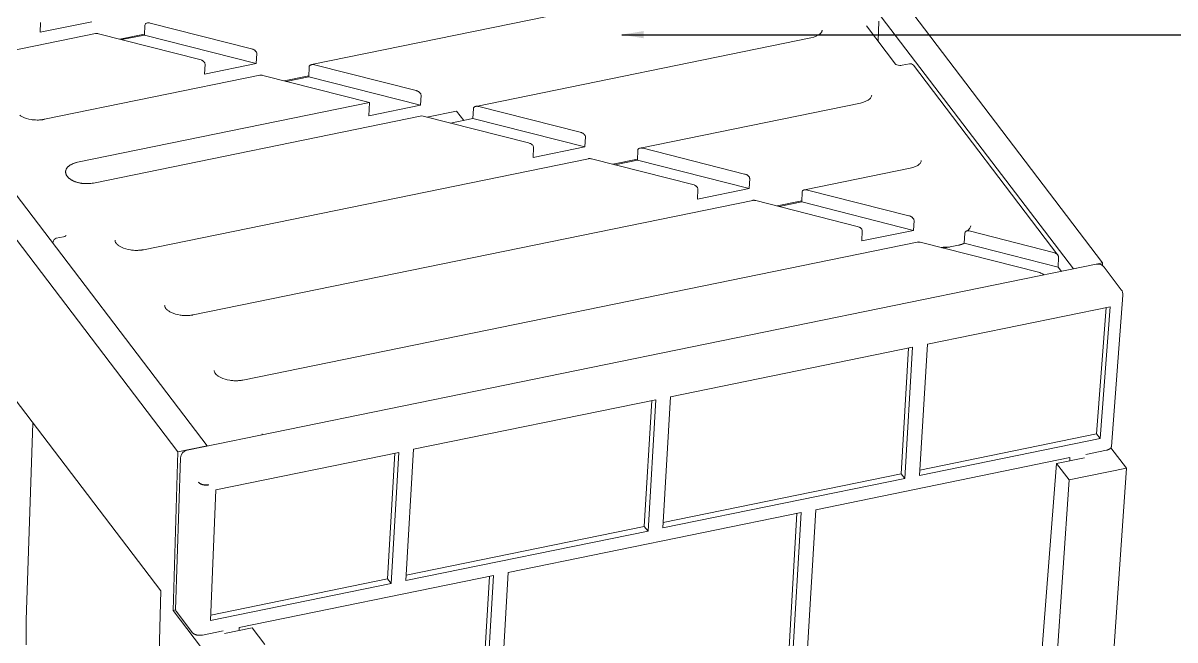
# Model space of a CAD drawing. Header units: millimetres. Extents: x 4267 to 8467, y 166 to 3136.
# Drawn here: x 4814.4 to 4946.3, y 1574.8 to 1645.4 of the extents above; entities that cross this region are included whole.
import ezdxf

# ---------------------------------------------------------------- set-up
doc = ezdxf.new("R2010")
doc.units = ezdxf.units.MM
doc.styles.get("Standard").update_dxf_attribs({"font": 'SimSun.ttf'})
doc.dimstyles.new('ISO-25', dxfattribs={"dimtxt": 2.5, "dimasz": 2.5, "dimexe": 1.25, "dimexo": 0.625, "dimtad": 1, "dimtxsty": 'Standard', "dimcen": 2.5, "dimadec": 0, "dimazin": 0, "dimtfac": 1, "dimtmove": 0, "dimatfit": 3, "dimfxl": 1, "dimarcsym": 0})

msp = doc.modelspace()

# ---------------------------------------------------------------- linework, layer by layer
at = {"linetype": 'Continuous', "lineweight": 5}
for p, q in [((4934.63, 1617.25, 326.37), (4753.59, 1855.14, 326.37)), ((4937.98, 1617.94, 326.37), (4756.94, 1855.83, 326.37)), ((4832.15, 1596.28, 326.37), (4651.11, 1834.17, 326.37)), ((4835.5, 1596.97, 326.37), (4654.46, 1834.86, 326.37)), ((4898.91, 1651.14, 326.37), (4847.44, 1640.61, 326.37)), ((4822.31, 1645.52, 326.37), (4816.39, 1644.31, 326.37)), ((4816.39, 1644.31, 326.37), (4816.44, 1645.45, 326.37)), ((4828.99, 1645.36, 326.37), (4840.59, 1642.42, 326.37)), ((4912.31, 1643.26, 326.37), (4912.37, 1645.57, 326.37)), ((4822.71, 1644.17, 326.37), (4811.2, 1641.81, 326.37)), ((4834.67, 1641.2, 326.37), (4823.06, 1644.15, 326.37)), ((4828.32, 1644.11, 326.37), (4825.5, 1643.53, 326.37)), ((4825.75, 1643.47, 326.37), (4828.31, 1643.99, 326.37)), ((4828.31, 1643.99, 326.37), (4828.37, 1645.14, 326.37)), ((4841.12, 1640.74, 326.37), (4828.31, 1643.99, 326.37)), ((4914.28, 1640.67, 326.37), (4910.96, 1645.04, 326.37)), ((4904.59, 1643.68, 326.37), (4866.25, 1635.83, 326.37)), ((4841.17, 1641.88, 326.37), (4841.12, 1640.74, 326.37)), ((4841.12, 1640.74, 326.37), (4835.19, 1639.53, 326.37)), ((4835.19, 1639.53, 326.37), (4835.25, 1640.67, 326.37)), ((4847.12, 1639.22, 326.37), (4847.18, 1640.36, 326.37)), ((4847.79, 1640.59, 326.37), (4859.4, 1637.64, 326.37)), ((4915.87, 1640.71, 326.37), (4915.03, 1640.54, 326.37)), ((4932.85, 1618.81, 326.37), (4916.32, 1640.54, 326.37)), ((4841.52, 1639.39, 326.37), (4816.88, 1634.35, 326.37)), ((4854.07, 1636.28, 326.37), (4841.87, 1639.38, 326.37)), ((4847.12, 1639.33, 326.37), (4844.3, 1638.76, 326.37)), ((4844.55, 1638.69, 326.37), (4847.12, 1639.22, 326.37)), ((4859.92, 1635.97, 326.37), (4847.12, 1639.22, 326.37)), ((4854.07, 1636.28, 326.37), (4820.67, 1629.44, 326.37)), ((4854, 1634.76, 326.37), (4854.07, 1636.28, 326.37)), ((4859.98, 1637.11, 326.37), (4859.92, 1635.97, 326.37)), ((4910.26, 1636.21, 326.37), (4885.05, 1631.06, 326.37)), ((4859.92, 1635.97, 326.37), (4854, 1634.76, 326.37)), ((4860.65, 1634.61, 326.37), (4864.05, 1635.3, 326.37)), ((4864.05, 1635.3, 326.37), (4864.87, 1634.23, 326.37)), ((4865.92, 1634.44, 326.37), (4865.98, 1635.59, 326.37)), ((4866.6, 1635.81, 326.37), (4878.2, 1632.87, 326.37)), ((4822.48, 1627.06, 326.37), (4860.08, 1634.75, 326.37)), ((4872.28, 1631.65, 326.37), (4860.08, 1634.75, 326.37)), ((4863.36, 1633.92, 326.37), (4865.92, 1634.44, 326.37)), ((4878.73, 1631.19, 326.37), (4865.92, 1634.44, 326.37)), ((4878.79, 1632.33, 326.37), (4878.73, 1631.19, 326.37)), ((4878.73, 1631.19, 326.37), (4872.8, 1629.98, 326.37)), ((4872.8, 1629.98, 326.37), (4872.86, 1631.12, 326.37)), ((4884.73, 1629.67, 326.37), (4884.79, 1630.81, 326.37)), ((4885.41, 1631.04, 326.37), (4897.01, 1628.09, 326.37)), ((4879.13, 1629.84, 326.37), (4828.23, 1619.43, 326.37)), ((4891.09, 1626.88, 326.37), (4879.48, 1629.83, 326.37)), ((4884.74, 1629.78, 326.37), (4881.92, 1629.21, 326.37)), ((4882.17, 1629.14, 326.37), (4884.73, 1629.67, 326.37)), ((4897.53, 1626.42, 326.37), (4884.73, 1629.67, 326.37)), ((4915.94, 1628.75, 326.37), (4903.86, 1626.28, 326.37)), ((4897.59, 1627.56, 326.37), (4897.53, 1626.42, 326.37)), ((4897.53, 1626.42, 326.37), (4891.61, 1625.21, 326.37)), ((4891.61, 1625.21, 326.37), (4891.67, 1626.35, 326.37)), ((4903.54, 1624.89, 326.37), (4903.59, 1626.04, 326.37)), ((4904.21, 1626.26, 326.37), (4915.82, 1623.32, 326.37)), ((4897.93, 1625.07, 326.37), (4833.91, 1611.97, 326.37)), ((4909.89, 1622.1, 326.37), (4898.29, 1625.05, 326.37)), ((4903.54, 1625.01, 326.37), (4900.72, 1624.43, 326.37)), ((4900.97, 1624.37, 326.37), (4903.54, 1624.89, 326.37)), ((4916.34, 1621.64, 326.37), (4903.54, 1624.89, 326.37)), ((4916.34, 1621.64, 326.37), (4910.42, 1620.43, 326.37)), ((4916.4, 1622.78, 326.37), (4916.34, 1621.64, 326.37)), ((4817.86, 1620.31, 326.37), (4817.85, 1620.17, 326.37)), ((4819.06, 1620.9, 326.37), (4818.22, 1620.73, 326.37)), ((4916.74, 1620.29, 326.37), (4839.59, 1604.51, 326.37)), ((4910.42, 1620.43, 326.37), (4910.47, 1621.57, 326.37)), ((4930.79, 1616.8, 326.37), (4917.09, 1620.28, 326.37)), ((4922.15, 1620.17, 326.37), (4922.21, 1621.31, 326.37)), ((4922.69, 1621.57, 326.37), (4932.36, 1619.12, 326.37)), ((4919.78, 1619.59, 326.37), (4921.47, 1619.94, 326.37)), ((4932.91, 1617.44, 326.37), (4922.15, 1620.17, 326.37)), ((4937.26, 1617.76, 326.37), (4833.19, 1596.47, 326.37)), ((4932.94, 1618.59, 326.37), (4932.91, 1617.44, 326.37)), ((4937.98, 1617.94, 326.37), (4934.63, 1617.25, 326.37)), ((4937.96, 1617.62, 326.37), (4937.98, 1617.94, 326.37)), ((4933.28, 1616.95, 326.37), (4932.91, 1617.44, 326.37)), ((4934.63, 1617.25, 326.37), (4934.63, 1617.23, 326.37)), ((4940.12, 1614.85, 326.37), (4938.17, 1617.42, 326.37)), ((4938.98, 1596.91, 326.37), (4940.31, 1614.22, 326.37)), ((4917.92, 1608.61, 326.37), (4938.86, 1612.89, 326.37)), ((4938.39, 1612.8, 326.37), (4937.28, 1598.35, 326.37)), ((4938.86, 1612.89, 326.37), (4937.71, 1597.82, 326.37)), ((4917.03, 1593.59, 326.37), (4917.92, 1608.61, 326.37)), ((4809.15, 1608.01, 326.37), (4830.18, 1580.37, 326.37)), ((4888.52, 1602.59, 326.37), (4916.24, 1608.26, 326.37)), ((4915.77, 1608.17, 326.37), (4914.92, 1593.78, 326.37)), ((4916.24, 1608.26, 326.37), (4915.35, 1593.25, 326.37)), ((4859.13, 1596.58, 326.37), (4886.84, 1602.25, 326.37)), ((4886.38, 1602.15, 326.37), (4885.53, 1587.76, 326.37)), ((4886.84, 1602.25, 326.37), (4885.96, 1587.23, 326.37)), ((4887.64, 1587.58, 326.37), (4888.52, 1602.59, 326.37)), ((4814.77, 1577.08, 326.37), (4815.56, 1599.58, 326.37)), ((4937.28, 1598.35, 326.37), (4917.07, 1594.21, 326.37)), ((4937.71, 1597.82, 326.37), (4937.28, 1598.35, 326.37)), ((4835.5, 1596.97, 326.37), (4832.15, 1596.28, 326.37)), ((4835.5, 1596.94, 326.37), (4835.5, 1596.97, 326.37)), ((4858.24, 1581.56, 326.37), (4859.13, 1596.58, 326.37)), ((4937.71, 1597.82, 326.37), (4917.03, 1593.59, 326.37)), ((4938.92, 1596.75, 326.37), (4940.71, 1594.41, 326.37)), ((4832.15, 1596.28, 326.37), (4831.59, 1578.13, 326.37)), ((4832.46, 1595.6, 326.37), (4831.89, 1578.21, 326.37)), ((4836.5, 1591.95, 326.37), (4857.45, 1596.23, 326.37)), ((4856.98, 1596.14, 326.37), (4856.13, 1581.75, 326.37)), ((4857.45, 1596.23, 326.37), (4856.56, 1581.22, 326.37)), ((4905.14, 1589.67, 326.37), (4934.24, 1595.63, 326.37)), ((4935.9, 1595.62, 326.37), (4932.72, 1594.97, 326.37)), ((4934.24, 1595.63, 326.37), (4934.22, 1595.28, 326.37)), ((4938.43, 1596.49, 326.37), (4936.07, 1596, 326.37)), ((4932.72, 1594.97, 326.37), (4930.22, 1563.04, 326.37)), ((4932.72, 1594.97, 326.37), (4934.17, 1593.07, 326.37)), ((4934.17, 1593.07, 326.37), (4940.71, 1594.41, 326.37)), ((4940.71, 1594.41, 326.37), (4938.47, 1562.02, 326.37)), ((4915.35, 1593.25, 326.37), (4887.64, 1587.58, 326.37)), ((4914.92, 1593.78, 326.37), (4887.67, 1588.2, 326.37)), ((4914.92, 1593.78, 326.37), (4915.35, 1593.25, 326.37)), ((4934.17, 1593.07, 326.37), (4931.94, 1560.78, 326.37)), ((4835.88, 1576.99, 326.37), (4836.5, 1591.95, 326.37)), ((4869.95, 1582.47, 326.37), (4903.47, 1589.33, 326.37)), ((4903, 1589.23, 326.37), (4901.11, 1557.13, 326.37)), ((4903.47, 1589.33, 326.37), (4901.54, 1556.6, 326.37)), ((4903.21, 1556.94, 326.37), (4905.14, 1589.67, 326.37)), ((4885.53, 1587.76, 326.37), (4858.28, 1582.18, 326.37)), ((4885.96, 1587.23, 326.37), (4885.53, 1587.76, 326.37)), ((4885.96, 1587.23, 326.37), (4858.24, 1581.56, 326.37)), ((4839.16, 1576.17, 326.37), (4868.27, 1582.13, 326.37)), ((4867.81, 1582.03, 326.37), (4865.91, 1549.92, 326.37)), ((4868.27, 1582.13, 326.37), (4866.34, 1549.4, 326.37)), ((4868.02, 1549.74, 326.37), (4869.95, 1582.47, 326.37)), ((4856.56, 1581.22, 326.37), (4835.88, 1576.99, 326.37)), ((4856.13, 1581.75, 326.37), (4835.91, 1577.61, 326.37)), ((4856.13, 1581.75, 326.37), (4856.56, 1581.22, 326.37)), ((4830.18, 1580.37, 326.37), (4827.95, 1498.93, 326.37)), ((4831.59, 1578.13, 326.37), (4831.89, 1578.19, 326.37)), ((4831.59, 1578.13, 326.37), (4835.58, 1572.89, 326.37)), ((4833.78, 1575.62, 326.37), (4831.97, 1578, 326.37)), ((4837.34, 1575.8, 326.37), (4834.98, 1575.32, 326.37)), ((4840.66, 1576.14, 326.37), (4837.48, 1575.48, 326.37)), ((4839.15, 1575.83, 326.37), (4839.16, 1576.17, 326.37)), ((4842.11, 1574.23, 326.37), (4840.66, 1576.14, 326.37))]:
    msp.add_line(p, q, dxfattribs=at)
for points in [[(4916.32, 1640.54), (4916.32, 1640.54, 0.000006), (4916.32, 1640.54, 0.000006), (4916.32, 1640.54, 0.000006), (4916.32, 1640.54, 0.000006), (4916.32, 1640.54, 0.000006), (4916.32, 1640.54, 0.000006), (4916.32, 1640.54, 0.000006), (4916.32, 1640.54, 0.000006), (4916.32, 1640.54, 0.000006), (4916.32, 1640.54, 0.000006), (4916.32, 1640.54, 0.000006), (4916.32, 1640.54, 0.000006), (4916.32, 1640.54, 0.000006), (4916.32, 1640.54, 0.000006), (4916.32, 1640.54, 0.000006), (4916.32, 1640.54, 0.000006), (4916.32, 1640.54, 0.000006), (4916.32, 1640.54, 0.000006), (4916.32, 1640.54, 0.000006), (4916.32, 1640.54, 0.000006), (4916.32, 1640.54, 0.000006), (4916.32, 1640.54, 0.000007), (4916.32, 1640.54, 0.000006), (4916.32, 1640.54, 0.000002), (4916.32, 1640.54, 0.000008), (4916.32, 1640.54, 0.000014), (4916.32, 1640.54, 0.000007), (4916.32, 1640.54, 0.000004)], [(4820.67, 1629.44), (4820.55, 1629.42, 0.009995), (4820.44, 1629.38, 0.009819), (4820.32, 1629.35, 0.010087), (4820.21, 1629.31, 0.011124), (4820.1, 1629.26, 0.012052), (4819.99, 1629.21, 0.012985), (4819.89, 1629.16, 0.014031), (4819.79, 1629.1, 0.015323), (4819.71, 1629.04, 0.016719), (4819.62, 1628.97, 0.018263), (4819.55, 1628.9, 0.01995), (4819.49, 1628.83, 0.021714), (4819.43, 1628.75, 0.023564), (4819.38, 1628.67, 0.025273), (4819.35, 1628.59, 0.026892), (4819.32, 1628.51, 0.028045), (4819.3, 1628.43, 0.028873), (4819.3, 1628.35, 0.028976), (4819.3, 1628.27, 0.028618), (4819.31, 1628.19, 0.027522), (4819.33, 1628.11, 0.02625), (4819.36, 1628.04, 0.02458), (4819.39, 1627.96, 0.022655), (4819.44, 1627.89, 0.020402), (4819.48, 1627.82, 0.019334), (4819.54, 1627.76, 0.018008), (4819.6, 1627.69, 0.016462), (4819.67, 1627.62, 0.01597), (4819.75, 1627.56, 0.015121), (4819.84, 1627.49, 0.014327), (4819.94, 1627.43, 0.013469), (4820.04, 1627.37, 0.012851), (4820.16, 1627.31, 0.012174), (4820.27, 1627.26, 0.011655), (4820.4, 1627.21, 0.011084), (4820.53, 1627.17, 0.010611), (4820.67, 1627.13, 0.010264), (4820.81, 1627.09, 0.010079), (4820.95, 1627.06, 0.009562), (4821.1, 1627.03, 0.008834), (4821.24, 1627.01, 0.009336), (4821.39, 1627, 0.010584), (4821.54, 1626.99, 0.008342), (4821.69, 1626.99, 0.003755), (4821.81, 1626.99, 0.010855), (4821.97, 1626.99, 0.01847), (4822.2, 1627.02, 0.009868), (4822.48, 1627.06, 0.005557)], [(4817.86, 1620.31), (4817.86, 1620.31, 0.000005), (4817.86, 1620.31, 0.000005), (4817.86, 1620.31, 0.000005), (4817.86, 1620.31, 0.000005), (4817.86, 1620.31, 0.000005), (4817.86, 1620.31, 0.000005), (4817.86, 1620.31, 0.000005), (4817.86, 1620.31, 0.000005), (4817.86, 1620.31, 0.000005), (4817.86, 1620.31, 0.000005), (4817.86, 1620.31, 0.000005), (4817.86, 1620.31, 0.000005), (4817.86, 1620.31, 0.000005), (4817.86, 1620.31, 0.000005), (4817.86, 1620.31, 0.000005), (4817.86, 1620.31, 0.000005), (4817.86, 1620.31, 0.000005), (4817.86, 1620.31, 0.000005), (4817.86, 1620.31, 0.000005), (4817.86, 1620.31, 0.000005), (4817.86, 1620.31, 0.000005), (4817.86, 1620.31, 0.000005), (4817.86, 1620.31, 0.000005), (4817.86, 1620.31, 0.000005), (4817.86, 1620.31, 0.000005), (4817.86, 1620.31, 0.000005), (4817.86, 1620.31, 0.000005), (4817.86, 1620.31, 0.000005), (4817.86, 1620.31, 0.000005), (4817.86, 1620.31, 0.000004), (4817.86, 1620.31, 0.000005), (4817.86, 1620.31, 0.000006), (4817.86, 1620.31, 0.000004), (4817.86, 1620.31, 0.000002), (4817.86, 1620.31, 0.000006), (4817.86, 1620.31, 0.000011), (4817.86, 1620.31, 0.000005), (4817.86, 1620.31, 0.000003)], [(4819.23, 1620.95), (4819.23, 1620.96, 0.002221), (4819.23, 1620.96, 0.002251), (4819.24, 1620.96, 0.002277), (4819.24, 1620.96, 0.002295), (4819.25, 1620.97, 0.002317), (4819.25, 1620.97, 0.002339), (4819.25, 1620.97, 0.002363), (4819.26, 1620.97, 0.002385), (4819.26, 1620.97, 0.00241), (4819.27, 1620.98, 0.002434), (4819.27, 1620.98, 0.00246), (4819.27, 1620.98, 0.002484), (4819.28, 1620.98, 0.002511), (4819.28, 1620.99, 0.002536), (4819.28, 1620.99, 0.002564), (4819.29, 1620.99, 0.002591), (4819.29, 1621, 0.00262), (4819.29, 1621, 0.002647), (4819.3, 1621, 0.002677), (4819.3, 1621, 0.002706), (4819.3, 1621.01, 0.002737), (4819.31, 1621.01, 0.002765), (4819.31, 1621.01, 0.002799), (4819.31, 1621.01, 0.002835), (4819.32, 1621.02, 0.002862), (4819.32, 1621.02, 0.002876), (4819.32, 1621.02, 0.002935), (4819.32, 1621.02, 0.003028), (4819.33, 1621.03, 0.002978), (4819.33, 1621.03, 0.002812), (4819.33, 1621.03, 0.003137), (4819.34, 1621.04, 0.003786), (4819.34, 1621.04, 0.002916), (4819.34, 1621.04, 0.001012), (4819.34, 1621.04, 0.004165), (4819.35, 1621.05, 0.007334), (4819.35, 1621.05, 0.003661), (4819.35, 1621.06, 0.001958)], [(4819.26, 1620.97), (4819.26, 1620.97, 0.00164), (4819.26, 1620.98, 0.001654), (4819.26, 1620.98, 0.001666), (4819.27, 1620.98, 0.001677), (4819.27, 1620.98, 0.00169), (4819.27, 1620.98, 0.001702), (4819.27, 1620.98, 0.001714), (4819.27, 1620.99, 0.001726), (4819.28, 1620.99, 0.001739), (4819.28, 1620.99, 0.001752), (4819.28, 1620.99, 0.001765), (4819.28, 1620.99, 0.001777), (4819.28, 1620.99, 0.001791), (4819.29, 1621, 0.001804), (4819.29, 1621, 0.001817), (4819.29, 1621, 0.00183), (4819.29, 1621, 0.001844), (4819.29, 1621, 0.001858), (4819.29, 1621, 0.001872), (4819.3, 1621.01, 0.001886), (4819.3, 1621.01, 0.0019), (4819.3, 1621.01, 0.001913), (4819.3, 1621.01, 0.001929), (4819.3, 1621.01, 0.001946), (4819.3, 1621.01, 0.001957), (4819.31, 1621.02, 0.001959), (4819.31, 1621.02, 0.001991), (4819.31, 1621.02, 0.002046), (4819.31, 1621.02, 0.002004), (4819.31, 1621.02, 0.001884), (4819.31, 1621.02, 0.002094), (4819.32, 1621.03, 0.002517), (4819.32, 1621.03, 0.001927), (4819.32, 1621.03, 0.000664), (4819.32, 1621.03, 0.002741), (4819.32, 1621.03, 0.004786), (4819.32, 1621.04, 0.002369), (4819.33, 1621.04, 0.001262)], [(4819.35, 1621.06), (4819.35, 1621.06, 0.003267), (4819.35, 1621.06, 0.003281), (4819.34, 1621.05, 0.003293), (4819.34, 1621.05, 0.003302), (4819.34, 1621.05, 0.003313), (4819.33, 1621.05, 0.003322), (4819.33, 1621.04, 0.003331), (4819.33, 1621.04, 0.003338), (4819.32, 1621.04, 0.003347), (4819.32, 1621.04, 0.003354), (4819.32, 1621.03, 0.00336), (4819.32, 1621.03, 0.003364), (4819.31, 1621.03, 0.003372), (4819.31, 1621.03, 0.003381), (4819.31, 1621.02, 0.003378), (4819.3, 1621.02, 0.00336), (4819.3, 1621.02, 0.003392), (4819.3, 1621.02, 0.00346), (4819.3, 1621.01, 0.003366), (4819.29, 1621.01, 0.003147), (4819.29, 1621.01, 0.003467), (4819.29, 1621.01, 0.00412), (4819.29, 1621, 0.003141), (4819.28, 1621, 0.001108), (4819.28, 1621, 0.0044), (4819.28, 1620.99, 0.007556), (4819.27, 1620.99, 0.003712), (4819.27, 1620.98, 0.001975)], [(4825.03, 1620.23), (4825.04, 1620.22, 0.002327), (4825.05, 1620.21, 0.002307), (4825.06, 1620.2, 0.002285), (4825.06, 1620.19, 0.002264), (4825.07, 1620.18, 0.002243), (4825.08, 1620.17, 0.002222), (4825.09, 1620.16, 0.002201), (4825.09, 1620.15, 0.00218), (4825.1, 1620.14, 0.002159), (4825.11, 1620.13, 0.002139), (4825.12, 1620.13, 0.002118), (4825.13, 1620.12, 0.002098), (4825.13, 1620.11, 0.002078), (4825.14, 1620.1, 0.002058), (4825.15, 1620.09, 0.002038), (4825.16, 1620.08, 0.002019), (4825.17, 1620.07, 0.001999), (4825.18, 1620.06, 0.00198), (4825.19, 1620.06, 0.001961), (4825.2, 1620.05, 0.001943), (4825.21, 1620.04, 0.001924), (4825.22, 1620.03, 0.001904), (4825.22, 1620.02, 0.001887), (4825.23, 1620.01, 0.001872), (4825.24, 1620, 0.00185), (4825.25, 1620, 0.001821), (4825.26, 1619.99, 0.001819), (4825.27, 1619.98, 0.001838), (4825.28, 1619.97, 0.001769), (4825.29, 1619.96, 0.001638), (4825.3, 1619.95, 0.001789), (4825.31, 1619.95, 0.002107), (4825.33, 1619.94, 0.001587), (4825.34, 1619.93, 0.000552), (4825.35, 1619.92, 0.002205), (4825.36, 1619.91, 0.003725), (4825.38, 1619.9, 0.001801), (4825.4, 1619.88, 0.00095)], [(4920.44, 1619.73), (4920.41, 1619.73, 0.001952), (4920.37, 1619.73, 0.001974), (4920.34, 1619.73, 0.001979), (4920.31, 1619.73, 0.001968), (4920.28, 1619.73, 0.001965), (4920.24, 1619.73, 0.001962), (4920.21, 1619.73, 0.001962), (4920.18, 1619.73, 0.001958), (4920.15, 1619.73, 0.001958), (4920.12, 1619.73, 0.001956), (4920.08, 1619.73, 0.001956), (4920.05, 1619.73, 0.001953), (4920.02, 1619.72, 0.001956), (4919.99, 1619.72, 0.001957), (4919.96, 1619.72, 0.001955), (4919.93, 1619.72, 0.001943), (4919.9, 1619.71, 0.001961), (4919.87, 1619.71, 0.001997), (4919.84, 1619.71, 0.001949), (4919.81, 1619.7, 0.001828), (4919.78, 1619.7, 0.002008), (4919.75, 1619.7, 0.002375), (4919.72, 1619.69, 0.001835), (4919.69, 1619.69, 0.000687), (4919.67, 1619.68, 0.002543), (4919.64, 1619.68, 0.004391), (4919.59, 1619.67, 0.002203), (4919.53, 1619.66, 0.001191)], [(4921.47, 1619.94), (4921.5, 1619.95, 0.001844), (4921.52, 1619.95, 0.001864), (4921.55, 1619.96, 0.001885), (4921.57, 1619.96, 0.001906), (4921.6, 1619.97, 0.001928), (4921.62, 1619.98, 0.001949), (4921.65, 1619.98, 0.001971), (4921.67, 1619.99, 0.001992), (4921.69, 1619.99, 0.002014), (4921.72, 1620, 0.002036), (4921.74, 1620.01, 0.002058), (4921.76, 1620.02, 0.002079), (4921.79, 1620.02, 0.002103), (4921.81, 1620.03, 0.002128), (4921.83, 1620.04, 0.002145), (4921.86, 1620.04, 0.002154), (4921.88, 1620.05, 0.002195), (4921.9, 1620.06, 0.002262), (4921.92, 1620.07, 0.002221), (4921.94, 1620.08, 0.002093), (4921.97, 1620.09, 0.002332), (4921.99, 1620.09, 0.002809), (4922.01, 1620.1, 0.002156), (4922.03, 1620.11, 0.000745), (4922.05, 1620.12, 0.003074), (4922.07, 1620.13, 0.005384), (4922.11, 1620.15, 0.002673), (4922.15, 1620.17, 0.001426)], [(4830.71, 1612.76), (4830.72, 1612.76, 0.002338), (4830.73, 1612.75, 0.002318), (4830.73, 1612.74, 0.002296), (4830.74, 1612.73, 0.002275), (4830.75, 1612.72, 0.002254), (4830.76, 1612.71, 0.002233), (4830.76, 1612.7, 0.002211), (4830.77, 1612.69, 0.002191), (4830.78, 1612.68, 0.00217), (4830.79, 1612.67, 0.002149), (4830.8, 1612.66, 0.002129), (4830.8, 1612.66, 0.002108), (4830.81, 1612.65, 0.002088), (4830.82, 1612.64, 0.002068), (4830.83, 1612.63, 0.002048), (4830.84, 1612.62, 0.002029), (4830.85, 1612.61, 0.002009), (4830.86, 1612.6, 0.00199), (4830.87, 1612.59, 0.00197), (4830.88, 1612.59, 0.001952), (4830.88, 1612.58, 0.001932), (4830.89, 1612.57, 0.001913), (4830.9, 1612.56, 0.001896), (4830.91, 1612.55, 0.001881), (4830.92, 1612.54, 0.001858), (4830.93, 1612.53, 0.001829), (4830.94, 1612.53, 0.001827), (4830.95, 1612.52, 0.001846), (4830.96, 1612.51, 0.001777), (4830.97, 1612.5, 0.001645), (4830.98, 1612.49, 0.001797), (4830.99, 1612.49, 0.002116), (4831, 1612.48, 0.001594), (4831.01, 1612.47, 0.000554), (4831.02, 1612.46, 0.002214), (4831.04, 1612.45, 0.003741), (4831.05, 1612.44, 0.001808), (4831.08, 1612.42, 0.000954)], [(4836.39, 1605.3), (4836.4, 1605.29, 0.00233), (4836.4, 1605.28, 0.00231), (4836.41, 1605.28, 0.002289), (4836.42, 1605.27, 0.002269), (4836.43, 1605.26, 0.002248), (4836.43, 1605.25, 0.002228), (4836.44, 1605.24, 0.002207), (4836.45, 1605.23, 0.002187), (4836.46, 1605.22, 0.002166), (4836.47, 1605.21, 0.002146), (4836.47, 1605.2, 0.002126), (4836.48, 1605.19, 0.002107), (4836.49, 1605.19, 0.002087), (4836.5, 1605.18, 0.002067), (4836.51, 1605.17, 0.002048), (4836.52, 1605.16, 0.002029), (4836.53, 1605.15, 0.002009), (4836.54, 1605.14, 0.00199), (4836.54, 1605.13, 0.001971), (4836.55, 1605.12, 0.001953), (4836.56, 1605.12, 0.001934), (4836.57, 1605.11, 0.001915), (4836.58, 1605.1, 0.001898), (4836.59, 1605.09, 0.001884), (4836.6, 1605.08, 0.001861), (4836.61, 1605.07, 0.001833), (4836.62, 1605.07, 0.001831), (4836.63, 1605.06, 0.00185), (4836.64, 1605.05, 0.001781), (4836.65, 1605.04, 0.00165), (4836.66, 1605.03, 0.001802), (4836.67, 1605.02, 0.002122), (4836.68, 1605.02, 0.001598), (4836.69, 1605.01, 0.000555), (4836.7, 1605, 0.002222), (4836.71, 1604.99, 0.003754), (4836.73, 1604.98, 0.001815), (4836.76, 1604.96, 0.000958)], [(4841.81, 1598.26), (4841.81, 1598.26, -0.000005), (4841.81, 1598.26, -0.000005), (4841.81, 1598.26, -0.000005), (4841.81, 1598.26, -0.000005), (4841.81, 1598.26, -0.000005), (4841.81, 1598.26, -0.000005), (4841.81, 1598.26, -0.000005), (4841.81, 1598.26, -0.000005), (4841.81, 1598.26, -0.000005), (4841.81, 1598.26, -0.000005), (4841.81, 1598.26, -0.000005), (4841.81, 1598.26, -0.000005), (4841.81, 1598.26, -0.000005), (4841.81, 1598.26, -0.000005), (4841.81, 1598.26, -0.000005), (4841.81, 1598.26, -0.000005), (4841.81, 1598.26, -0.000005), (4841.81, 1598.26, -0.000005), (4841.81, 1598.26, -0.000005), (4841.81, 1598.26, -0.000005), (4841.81, 1598.26, -0.000005), (4841.81, 1598.26, -0.000005), (4841.81, 1598.26, -0.000005), (4841.81, 1598.26, -0.000005), (4841.81, 1598.26, -0.000005), (4841.81, 1598.26, -0.000005), (4841.81, 1598.26, -0.000005), (4841.81, 1598.26, -0.000005), (4841.81, 1598.26, -0.000005), (4841.81, 1598.26, -0.000005), (4841.81, 1598.26, -0.000005), (4841.81, 1598.26, -0.000006), (4841.81, 1598.26, -0.000005), (4841.81, 1598.26, -0.000002), (4841.81, 1598.26, -0.000007), (4841.81, 1598.26, -0.000011), (4841.81, 1598.26, -0.000006), (4841.81, 1598.26, -0.000003)], [(4938.98, 1596.91), (4938.98, 1596.89, -0.017393), (4938.98, 1596.87, -0.017031), (4938.97, 1596.85, -0.016672), (4938.97, 1596.83, -0.016519), (4938.96, 1596.81, -0.016158), (4938.95, 1596.8, -0.015679), (4938.94, 1596.78, -0.015115), (4938.93, 1596.76, -0.014561), (4938.92, 1596.74, -0.013941), (4938.9, 1596.72, -0.013328), (4938.89, 1596.71, -0.012689), (4938.87, 1596.69, -0.012074), (4938.85, 1596.67, -0.011474), (4938.83, 1596.66, -0.010912), (4938.81, 1596.64, -0.010337), (4938.79, 1596.63, -0.009766), (4938.77, 1596.61, -0.009344), (4938.75, 1596.6, -0.00902), (4938.73, 1596.59, -0.008381), (4938.7, 1596.57, -0.007537), (4938.68, 1596.56, -0.007826), (4938.65, 1596.55, -0.008684), (4938.62, 1596.54, -0.006497), (4938.6, 1596.53, -0.002622), (4938.58, 1596.52, -0.008292), (4938.55, 1596.51, -0.013196), (4938.5, 1596.5, -0.006382), (4938.43, 1596.49, -0.003417)], [(4835.69, 1592.53), (4835.65, 1592.52, -0.007961), (4835.61, 1592.51, -0.007361), (4835.57, 1592.51, -0.007084), (4835.52, 1592.5, -0.007242), (4835.48, 1592.5, -0.007254), (4835.43, 1592.5, -0.007246), (4835.38, 1592.5, -0.007229), (4835.34, 1592.5, -0.0073), (4835.29, 1592.5, -0.007343), (4835.24, 1592.5, -0.007434), (4835.19, 1592.51, -0.007518), (4835.14, 1592.51, -0.007645), (4835.09, 1592.52, -0.007787), (4835.04, 1592.53, -0.007968), (4835, 1592.54, -0.008149), (4834.95, 1592.56, -0.008327), (4834.9, 1592.57, -0.008641), (4834.86, 1592.59, -0.009055), (4834.82, 1592.6, -0.00919), (4834.78, 1592.62, -0.008996), (4834.74, 1592.64, -0.010128), (4834.7, 1592.66, -0.012286), (4834.67, 1592.68, -0.01028), (4834.64, 1592.7, -0.004647), (4834.61, 1592.72, -0.014455), (4834.58, 1592.74, -0.026977), (4834.54, 1592.78, -0.015337), (4834.49, 1592.83, -0.008873)], [(4834.49, 1592.83), (4834.49, 1592.83, 0.000142), (4834.49, 1592.83, 0.000141), (4834.49, 1592.83, 0.000141), (4834.49, 1592.83, 0.000141), (4834.49, 1592.83, 0.000141), (4834.49, 1592.83, 0.000141), (4834.49, 1592.83, 0.000141), (4834.49, 1592.83, 0.000141), (4834.49, 1592.83, 0.00014), (4834.49, 1592.83, 0.00014), (4834.49, 1592.83, 0.00014), (4834.49, 1592.83, 0.00014), (4834.49, 1592.82, 0.00014), (4834.49, 1592.82, 0.00014), (4834.49, 1592.82, 0.00014), (4834.49, 1592.82, 0.000139), (4834.49, 1592.82, 0.00014), (4834.49, 1592.82, 0.000142), (4834.49, 1592.82, 0.000138), (4834.49, 1592.82, 0.000129), (4834.49, 1592.82, 0.000142), (4834.49, 1592.82, 0.000169), (4834.49, 1592.82, 0.000128), (4834.49, 1592.82, 0.000044), (4834.49, 1592.82, 0.000181), (4834.49, 1592.82, 0.000311), (4834.49, 1592.82, 0.000152), (4834.49, 1592.82, 0.00008)], [(4834.49, 1592.82), (4834.51, 1592.79, 0.016037), (4834.53, 1592.77, 0.014372), (4834.55, 1592.75, 0.01336), (4834.58, 1592.73, 0.013162), (4834.61, 1592.7, 0.01264), (4834.64, 1592.68, 0.012096), (4834.67, 1592.66, 0.011518), (4834.7, 1592.64, 0.011103), (4834.74, 1592.62, 0.010625), (4834.78, 1592.6, 0.010242), (4834.82, 1592.58, 0.009832), (4834.86, 1592.57, 0.009506), (4834.9, 1592.55, 0.009178), (4834.95, 1592.54, 0.00892), (4834.99, 1592.53, 0.00864), (4835.04, 1592.51, 0.008382), (4835.09, 1592.5, 0.008238), (4835.14, 1592.5, 0.008189), (4835.19, 1592.49, 0.007866), (4835.24, 1592.49, 0.007323), (4835.29, 1592.48, 0.007829), (4835.33, 1592.48, 0.008977), (4835.38, 1592.48, 0.007084), (4835.43, 1592.48, 0.003098), (4835.47, 1592.48, 0.009346), (4835.52, 1592.49, 0.015986), (4835.6, 1592.5, 0.008444), (4835.69, 1592.51, 0.004727)], [(4835.69, 1592.51), (4835.69, 1592.51, 0.000042), (4835.69, 1592.51, 0.000042), (4835.69, 1592.51, 0.000042), (4835.69, 1592.51, 0.000042), (4835.69, 1592.51, 0.000042), (4835.69, 1592.51, 0.000042), (4835.69, 1592.52, 0.000042), (4835.69, 1592.52, 0.000042), (4835.69, 1592.52, 0.000042), (4835.69, 1592.52, 0.000042), (4835.69, 1592.52, 0.000042), (4835.69, 1592.52, 0.000042), (4835.69, 1592.52, 0.000042), (4835.69, 1592.52, 0.000042), (4835.69, 1592.52, 0.000042), (4835.69, 1592.52, 0.000041), (4835.69, 1592.52, 0.000042), (4835.69, 1592.52, 0.000042), (4835.69, 1592.52, 0.000041), (4835.69, 1592.52, 0.000038), (4835.69, 1592.52, 0.000042), (4835.69, 1592.52, 0.00005), (4835.69, 1592.52, 0.000038), (4835.69, 1592.52, 0.000013), (4835.69, 1592.52, 0.000054), (4835.69, 1592.52, 0.000092), (4835.69, 1592.52, 0.000045), (4835.69, 1592.53, 0.000024)], [(4831.97, 1578), (4831.96, 1578.01, -0.004369), (4831.96, 1578.01, -0.004366), (4831.96, 1578.02, -0.004422), (4831.95, 1578.03, -0.004551), (4831.95, 1578.03, -0.004657), (4831.94, 1578.04, -0.004754), (4831.94, 1578.05, -0.00485), (4831.94, 1578.05, -0.004959), (4831.93, 1578.06, -0.005059), (4831.93, 1578.07, -0.005168), (4831.92, 1578.07, -0.005267), (4831.92, 1578.08, -0.005372), (4831.92, 1578.09, -0.005476), (4831.92, 1578.1, -0.005594), (4831.91, 1578.1, -0.005677), (4831.91, 1578.11, -0.005743), (4831.91, 1578.12, -0.005891), (4831.91, 1578.12, -0.00612), (4831.9, 1578.13, -0.006027), (4831.9, 1578.14, -0.005694), (4831.9, 1578.15, -0.006395), (4831.9, 1578.15, -0.007778), (4831.9, 1578.16, -0.005926), (4831.9, 1578.17, -0.00194), (4831.9, 1578.17, -0.008566), (4831.9, 1578.18, -0.015014), (4831.89, 1578.2, -0.007338), (4831.89, 1578.21, -0.003863)], [(4814.79, 1574.19, -0.011542), (4814.77, 1575.44, -0.005605), (4814.77, 1577.08, -0.002971)], [(4834.98, 1575.32), (4834.94, 1575.31, -0.007961), (4834.9, 1575.3, -0.00736), (4834.86, 1575.3, -0.007084), (4834.81, 1575.29, -0.007242), (4834.77, 1575.29, -0.007254), (4834.72, 1575.29, -0.007246), (4834.67, 1575.29, -0.00723), (4834.62, 1575.29, -0.0073), (4834.58, 1575.29, -0.007343), (4834.53, 1575.29, -0.007435), (4834.48, 1575.3, -0.007518), (4834.43, 1575.3, -0.007646), (4834.38, 1575.31, -0.007787), (4834.33, 1575.32, -0.007969), (4834.28, 1575.33, -0.00815), (4834.24, 1575.35, -0.008328), (4834.19, 1575.36, -0.008642), (4834.15, 1575.38, -0.009056), (4834.11, 1575.39, -0.009191), (4834.07, 1575.41, -0.008996), (4834.03, 1575.43, -0.010128), (4833.99, 1575.45, -0.012287), (4833.96, 1575.47, -0.01028), (4833.93, 1575.49, -0.004647), (4833.9, 1575.51, -0.014455), (4833.87, 1575.53, -0.026975), (4833.83, 1575.57, -0.015335), (4833.78, 1575.62, -0.008871)]]:
    msp.add_lwpolyline(points, format="xyb", dxfattribs=at)
msp.add_lwpolyline([(4919.53, 1619.66), (4919.53, 1619.66), (4919.53, 1619.66), (4919.53, 1619.66), (4919.53, 1619.66), (4919.53, 1619.66), (4919.53, 1619.66), (4919.53, 1619.66), (4919.53, 1619.66), (4919.53, 1619.66), (4919.53, 1619.66), (4919.53, 1619.66), (4919.53, 1619.66), (4919.53, 1619.66), (4919.53, 1619.66), (4919.53, 1619.66), (4919.53, 1619.66), (4919.53, 1619.66), (4919.53, 1619.66)], dxfattribs=at)
for points, knots in [([(4828.37, 1645.14, 326.37), (4828.37, 1645.18, 326.37), (4828.39, 1645.23, 326.37), (4828.43, 1645.27, 326.37), (4828.44, 1645.28, 326.37), (4828.48, 1645.32, 326.37), (4828.51, 1645.34, 326.37), (4828.62, 1645.38, 326.37), (4828.69, 1645.39, 326.37), (4828.79, 1645.39, 326.37), (4828.8, 1645.39, 326.37), (4828.88, 1645.39, 326.37), (4828.93, 1645.38, 326.37), (4828.99, 1645.36, 326.37)], [0, 0, 0, 0, 0.25, 0.25, 0.3125, 0.3125, 0.5, 0.5, 0.75, 0.75, 0.8125, 0.8125, 1, 1, 1, 1]), ([(4823.06, 1644.15, 326.37), (4823.01, 1644.16, 326.37), (4822.97, 1644.17, 326.37), (4822.91, 1644.18, 326.37), (4822.9, 1644.18, 326.37), (4822.87, 1644.18, 326.37), (4822.86, 1644.18, 326.37), (4822.85, 1644.18, 326.37), (4822.85, 1644.18, 326.37), (4822.84, 1644.18, 326.37), (4822.84, 1644.18, 326.37), (4822.8, 1644.18, 326.37), (4822.76, 1644.18, 326.37), (4822.72, 1644.17, 326.37), (4822.71, 1644.17, 326.37), (4822.71, 1644.17, 326.37)], [0, 0, 0, 0, 0.125, 0.125, 0.1875, 0.1875, 0.21875, 0.234375, 0.2421875, 0.2421875, 0.25, 0.25, 0.375, 0.375, 0.3965245, 0.3965245, 0.3965245, 0.3965245]), ([(4905.87, 1644.54, 326.37), (4905.87, 1644.54, 326.37), (4905.87, 1644.5, 326.37), (4905.85, 1644.39, 326.37), (4905.65, 1644.06, 326.37), (4905.05, 1643.77, 326.37), (4904.59, 1643.68, 326.37)], [0, 0, 0, 0, 0.028238, 0.12278, 0.438289, 1, 1, 1, 1]), ([(4840.59, 1642.42, 326.37), (4840.64, 1642.4, 326.37), (4840.69, 1642.39, 326.37), (4840.74, 1642.37, 326.37), (4840.76, 1642.36, 326.37), (4840.78, 1642.35, 326.37), (4840.79, 1642.34, 326.37), (4840.8, 1642.34, 326.37), (4840.81, 1642.34, 326.37), (4840.81, 1642.34, 326.37), (4840.81, 1642.34, 326.37), (4840.85, 1642.31, 326.37), (4840.89, 1642.29, 326.37), (4840.94, 1642.26, 326.37), (4840.96, 1642.24, 326.37), (4840.98, 1642.23, 326.37), (4840.98, 1642.22, 326.37), (4841, 1642.21, 326.37), (4841, 1642.2, 326.37), (4841.12, 1642.09, 326.37), (4841.18, 1641.98, 326.37), (4841.17, 1641.88, 326.37)], [0, 0, 0, 0, 0.125, 0.125, 0.1875, 0.1875, 0.21875, 0.234375, 0.242188, 0.242188, 0.25, 0.25, 0.375, 0.375, 0.4375, 0.4375, 0.46875, 0.46875, 0.5, 0.5, 1, 1, 1, 1]), ([(4835.25, 1640.67, 326.37), (4835.25, 1640.72, 326.37), (4835.24, 1640.77, 326.37), (4835.2, 1640.85, 326.37), (4835.18, 1640.88, 326.37), (4835.15, 1640.92, 326.37), (4835.13, 1640.94, 326.37), (4835.11, 1640.96, 326.37), (4835.1, 1640.97, 326.37), (4835.09, 1640.98, 326.37), (4835.06, 1641.01, 326.37), (4835.03, 1641.03, 326.37), (4834.98, 1641.07, 326.37), (4834.96, 1641.08, 326.37), (4834.94, 1641.09, 326.37), (4834.92, 1641.1, 326.37), (4834.9, 1641.11, 326.37), (4834.9, 1641.12, 326.37), (4834.89, 1641.12, 326.37), (4834.89, 1641.12, 326.37), (4834.84, 1641.15, 326.37), (4834.77, 1641.18, 326.37), (4834.67, 1641.2, 326.37)], [0, 0, 0, 0, 0.25, 0.25, 0.375, 0.375, 0.4375, 0.46875, 0.46875, 0.5, 0.5, 0.625, 0.625, 0.6875, 0.6875, 0.71875, 0.734375, 0.742188, 0.742188, 0.75, 0.75, 1, 1, 1, 1]), ([(4847.18, 1640.36, 326.37), (4847.18, 1640.41, 326.37), (4847.19, 1640.45, 326.37), (4847.24, 1640.51, 326.37), (4847.26, 1640.53, 326.37), (4847.3, 1640.55, 326.37), (4847.31, 1640.56, 326.37), (4847.34, 1640.57, 326.37), (4847.35, 1640.58, 326.37), (4847.36, 1640.58, 326.37), (4847.39, 1640.59, 326.37), (4847.42, 1640.6, 326.37), (4847.47, 1640.61, 326.37), (4847.49, 1640.61, 326.37), (4847.52, 1640.62, 326.37), (4847.54, 1640.62, 326.37), (4847.55, 1640.62, 326.37), (4847.56, 1640.62, 326.37), (4847.57, 1640.62, 326.37), (4847.57, 1640.62, 326.37), (4847.62, 1640.62, 326.37), (4847.69, 1640.61, 326.37), (4847.79, 1640.59, 326.37)], [0, 0, 0, 0, 0.25, 0.25, 0.375, 0.375, 0.4375, 0.46875, 0.46875, 0.5, 0.5, 0.625, 0.625, 0.6875, 0.6875, 0.71875, 0.734375, 0.742188, 0.742188, 0.75, 0.75, 1, 1, 1, 1]), ([(4915.03, 1640.54, 326.37), (4914.95, 1640.52, 326.37), (4914.6, 1640.48, 326.37), (4914.27, 1640.65, 326.37), (4914.28, 1640.67, 326.37)], [0, 0, 0, 0, 0.272685, 1, 1, 1, 1]), ([(4841.87, 1639.38, 326.37), (4841.82, 1639.39, 326.37), (4841.78, 1639.4, 326.37), (4841.72, 1639.4, 326.37), (4841.7, 1639.4, 326.37), (4841.68, 1639.4, 326.37), (4841.67, 1639.4, 326.37), (4841.66, 1639.41, 326.37), (4841.65, 1639.41, 326.37), (4841.65, 1639.41, 326.37), (4841.65, 1639.41, 326.37), (4841.6, 1639.41, 326.37), (4841.57, 1639.4, 326.37), (4841.53, 1639.4, 326.37), (4841.52, 1639.39, 326.37), (4841.52, 1639.39, 326.37)], [0, 0, 0, 0, 0.125, 0.125, 0.1875, 0.1875, 0.21875, 0.234375, 0.2421875, 0.2421875, 0.25, 0.25, 0.375, 0.375, 0.3965248, 0.3965248, 0.3965248, 0.3965248]), ([(4859.4, 1637.64, 326.37), (4859.45, 1637.63, 326.37), (4859.49, 1637.61, 326.37), (4859.55, 1637.59, 326.37), (4859.56, 1637.59, 326.37), (4859.59, 1637.58, 326.37), (4859.6, 1637.57, 326.37), (4859.61, 1637.56, 326.37), (4859.61, 1637.56, 326.37), (4859.61, 1637.56, 326.37), (4859.62, 1637.56, 326.37), (4859.66, 1637.54, 326.37), (4859.7, 1637.52, 326.37), (4859.75, 1637.48, 326.37), (4859.76, 1637.47, 326.37), (4859.78, 1637.45, 326.37), (4859.79, 1637.45, 326.37), (4859.8, 1637.43, 326.37), (4859.81, 1637.43, 326.37), (4859.93, 1637.32, 326.37), (4859.98, 1637.2, 326.37), (4859.98, 1637.11, 326.37)], [0, 0, 0, 0, 0.125, 0.125, 0.1875, 0.1875, 0.21875, 0.234375, 0.242188, 0.242188, 0.25, 0.25, 0.375, 0.375, 0.4375, 0.4375, 0.46875, 0.46875, 0.5, 0.5, 1, 1, 1, 1]), ([(4911.55, 1637.08, 326.37), (4911.55, 1637.08, 326.37), (4911.55, 1637.04, 326.37), (4911.52, 1636.93, 326.37), (4911.33, 1636.6, 326.37), (4910.73, 1636.31, 326.37), (4910.26, 1636.21, 326.37)], [0, 0, 0, 0, 0.028238, 0.12278, 0.438289, 1, 1, 1, 1]), ([(4816.88, 1634.35, 326.37), (4816.87, 1634.35, 326.37), (4816.87, 1634.35, 326.37), (4816.86, 1634.35, 326.37), (4816.85, 1634.35, 326.37), (4816.84, 1634.34, 326.37), (4816.82, 1634.34, 326.37), (4816.79, 1634.34, 326.37), (4816.73, 1634.32, 326.37), (4816.66, 1634.31, 326.37), (4816.54, 1634.3, 326.37), (4816.39, 1634.28, 326.37), (4816.15, 1634.27, 326.37), (4815.81, 1634.27, 326.37), (4815.14, 1634.34, 326.37), (4814.5, 1634.53, 326.37), (4814.14, 1634.74, 326.37), (4814.04, 1634.81, 326.37)], [0, 0, 0, 0, 0.0013979, 0.0027997, 0.0045575, 0.0080917, 0.0098683, 0.0188439, 0.0279802, 0.051521, 0.063686, 0.1083241, 0.1422974, 0.2157643, 0.3167263, 0.5500747, 0.6450333, 0.6450333, 0.6450333, 0.6450333]), ([(4865.98, 1635.59, 326.37), (4865.98, 1635.63, 326.37), (4866, 1635.68, 326.37), (4866.05, 1635.74, 326.37), (4866.07, 1635.75, 326.37), (4866.1, 1635.78, 326.37), (4866.12, 1635.79, 326.37), (4866.14, 1635.8, 326.37), (4866.16, 1635.8, 326.37), (4866.16, 1635.81, 326.37), (4866.2, 1635.82, 326.37), (4866.23, 1635.83, 326.37), (4866.28, 1635.84, 326.37), (4866.3, 1635.84, 326.37), (4866.33, 1635.84, 326.37), (4866.34, 1635.84, 326.37), (4866.36, 1635.84, 326.37), (4866.37, 1635.84, 326.37), (4866.37, 1635.84, 326.37), (4866.38, 1635.84, 326.37), (4866.43, 1635.84, 326.37), (4866.5, 1635.84, 326.37), (4866.6, 1635.81, 326.37)], [0, 0, 0, 0, 0.25, 0.25, 0.375, 0.375, 0.4375, 0.46875, 0.46875, 0.5, 0.5, 0.625, 0.625, 0.6875, 0.6875, 0.71875, 0.734375, 0.742188, 0.742188, 0.75, 0.75, 1, 1, 1, 1]), ([(4878.2, 1632.87, 326.37), (4878.25, 1632.85, 326.37), (4878.3, 1632.84, 326.37), (4878.35, 1632.82, 326.37), (4878.37, 1632.81, 326.37), (4878.39, 1632.8, 326.37), (4878.4, 1632.8, 326.37), (4878.41, 1632.79, 326.37), (4878.42, 1632.79, 326.37), (4878.42, 1632.79, 326.37), (4878.42, 1632.79, 326.37), (4878.47, 1632.76, 326.37), (4878.5, 1632.74, 326.37), (4878.55, 1632.71, 326.37), (4878.57, 1632.69, 326.37), (4878.59, 1632.68, 326.37), (4878.6, 1632.67, 326.37), (4878.61, 1632.66, 326.37), (4878.62, 1632.65, 326.37), (4878.74, 1632.54, 326.37), (4878.79, 1632.43, 326.37), (4878.79, 1632.33, 326.37)], [0, 0, 0, 0, 0.125, 0.125, 0.1875, 0.1875, 0.21875, 0.234375, 0.242188, 0.242188, 0.25, 0.25, 0.375, 0.375, 0.4375, 0.4375, 0.46875, 0.46875, 0.5, 0.5, 1, 1, 1, 1]), ([(4872.28, 1631.65, 326.37), (4872.34, 1631.64, 326.37), (4872.39, 1631.62, 326.37), (4872.46, 1631.59, 326.37), (4872.48, 1631.58, 326.37), (4872.57, 1631.53, 326.37), (4872.64, 1631.49, 326.37), (4872.74, 1631.4, 326.37), (4872.77, 1631.36, 326.37), (4872.81, 1631.3, 326.37), (4872.82, 1631.29, 326.37), (4872.85, 1631.22, 326.37), (4872.86, 1631.17, 326.37), (4872.86, 1631.12, 326.37)], [0, 0, 0, 0, 0.1875, 0.1875, 0.25, 0.25, 0.5, 0.5, 0.6875, 0.6875, 0.75, 0.75, 1, 1, 1, 1]), ([(4884.79, 1630.81, 326.37), (4884.79, 1630.86, 326.37), (4884.81, 1630.9, 326.37), (4884.84, 1630.95, 326.37), (4884.85, 1630.96, 326.37), (4884.89, 1631, 326.37), (4884.93, 1631.02, 326.37), (4885.04, 1631.06, 326.37), (4885.11, 1631.07, 326.37), (4885.2, 1631.07, 326.37), (4885.22, 1631.07, 326.37), (4885.29, 1631.06, 326.37), (4885.35, 1631.05, 326.37), (4885.41, 1631.04, 326.37)], [0, 0, 0, 0, 0.25, 0.25, 0.3125, 0.3125, 0.5, 0.5, 0.75, 0.75, 0.8125, 0.8125, 1, 1, 1, 1]), ([(4879.48, 1629.83, 326.37), (4879.43, 1629.84, 326.37), (4879.39, 1629.85, 326.37), (4879.33, 1629.85, 326.37), (4879.31, 1629.85, 326.37), (4879.29, 1629.85, 326.37), (4879.28, 1629.85, 326.37), (4879.27, 1629.86, 326.37), (4879.27, 1629.86, 326.37), (4879.26, 1629.86, 326.37), (4879.26, 1629.86, 326.37), (4879.22, 1629.86, 326.37), (4879.18, 1629.85, 326.37), (4879.14, 1629.85, 326.37), (4879.13, 1629.84, 326.37), (4879.13, 1629.84, 326.37)], [0, 0, 0, 0, 0.125, 0.125, 0.1875, 0.1875, 0.21875, 0.234375, 0.2421875, 0.2421875, 0.25, 0.25, 0.375, 0.375, 0.3965246, 0.3965246, 0.3965246, 0.3965246]), ([(4917.23, 1629.62, 326.37), (4917.23, 1629.61, 326.37), (4917.23, 1629.58, 326.37), (4917.2, 1629.47, 326.37), (4917.01, 1629.14, 326.37), (4916.41, 1628.84, 326.37), (4915.94, 1628.75, 326.37)], [0, 0, 0, 0, 0.028238, 0.12278, 0.438289, 1, 1, 1, 1]), ([(4891.67, 1626.35, 326.37), (4891.67, 1626.39, 326.37), (4891.66, 1626.45, 326.37), (4891.62, 1626.53, 326.37), (4891.6, 1626.55, 326.37), (4891.57, 1626.59, 326.37), (4891.55, 1626.61, 326.37), (4891.53, 1626.63, 326.37), (4891.52, 1626.65, 326.37), (4891.51, 1626.65, 326.37), (4891.48, 1626.68, 326.37), (4891.45, 1626.71, 326.37), (4891.4, 1626.74, 326.37), (4891.38, 1626.75, 326.37), (4891.35, 1626.77, 326.37), (4891.34, 1626.78, 326.37), (4891.32, 1626.79, 326.37), (4891.31, 1626.79, 326.37), (4891.31, 1626.79, 326.37), (4891.31, 1626.8, 326.37), (4891.26, 1626.82, 326.37), (4891.19, 1626.85, 326.37), (4891.09, 1626.88, 326.37)], [0, 0, 0, 0, 0.25, 0.25, 0.375, 0.375, 0.4375, 0.46875, 0.46875, 0.5, 0.5, 0.625, 0.625, 0.6875, 0.6875, 0.71875, 0.734375, 0.742188, 0.742188, 0.75, 0.75, 1, 1, 1, 1]), ([(4897.01, 1628.09, 326.37), (4897.06, 1628.08, 326.37), (4897.1, 1628.06, 326.37), (4897.16, 1628.04, 326.37), (4897.17, 1628.04, 326.37), (4897.2, 1628.03, 326.37), (4897.21, 1628.02, 326.37), (4897.22, 1628.01, 326.37), (4897.22, 1628.01, 326.37), (4897.23, 1628.01, 326.37), (4897.23, 1628.01, 326.37), (4897.27, 1627.99, 326.37), (4897.31, 1627.97, 326.37), (4897.36, 1627.93, 326.37), (4897.37, 1627.92, 326.37), (4897.4, 1627.9, 326.37), (4897.4, 1627.9, 326.37), (4897.42, 1627.88, 326.37), (4897.42, 1627.88, 326.37), (4897.54, 1627.77, 326.37), (4897.6, 1627.65, 326.37), (4897.59, 1627.56, 326.37)], [0, 0, 0, 0, 0.125, 0.125, 0.1875, 0.1875, 0.21875, 0.234375, 0.242188, 0.242188, 0.25, 0.25, 0.375, 0.375, 0.4375, 0.4375, 0.46875, 0.46875, 0.5, 0.5, 1, 1, 1, 1]), ([(4903.59, 1626.04, 326.37), (4903.6, 1626.08, 326.37), (4903.61, 1626.13, 326.37), (4903.66, 1626.19, 326.37), (4903.68, 1626.2, 326.37), (4903.71, 1626.23, 326.37), (4903.73, 1626.24, 326.37), (4903.75, 1626.25, 326.37), (4903.77, 1626.25, 326.37), (4903.78, 1626.26, 326.37), (4903.81, 1626.27, 326.37), (4903.84, 1626.28, 326.37), (4903.89, 1626.29, 326.37), (4903.91, 1626.29, 326.37), (4903.94, 1626.29, 326.37), (4903.95, 1626.29, 326.37), (4903.97, 1626.29, 326.37), (4903.98, 1626.29, 326.37), (4903.98, 1626.29, 326.37), (4903.99, 1626.29, 326.37), (4904.04, 1626.29, 326.37), (4904.11, 1626.29, 326.37), (4904.21, 1626.26, 326.37)], [0, 0, 0, 0, 0.25, 0.25, 0.375, 0.375, 0.4375, 0.46875, 0.46875, 0.5, 0.5, 0.625, 0.625, 0.6875, 0.6875, 0.71875, 0.734375, 0.742188, 0.742188, 0.75, 0.75, 1, 1, 1, 1]), ([(4898.29, 1625.05, 326.37), (4898.24, 1625.06, 326.37), (4898.19, 1625.07, 326.37), (4898.14, 1625.08, 326.37), (4898.12, 1625.08, 326.37), (4898.1, 1625.08, 326.37), (4898.09, 1625.08, 326.37), (4898.08, 1625.08, 326.37), (4898.07, 1625.08, 326.37), (4898.07, 1625.08, 326.37), (4898.07, 1625.08, 326.37), (4898.02, 1625.08, 326.37), (4897.98, 1625.08, 326.37), (4897.94, 1625.07, 326.37), (4897.94, 1625.07, 326.37), (4897.93, 1625.07, 326.37)], [0, 0, 0, 0, 0.125, 0.125, 0.1875, 0.1875, 0.21875, 0.234375, 0.2421875, 0.2421875, 0.25, 0.25, 0.375, 0.375, 0.3965249, 0.3965249, 0.3965249, 0.3965249]), ([(4915.82, 1623.32, 326.37), (4915.87, 1623.3, 326.37), (4915.91, 1623.29, 326.37), (4915.96, 1623.27, 326.37), (4915.98, 1623.26, 326.37), (4916, 1623.25, 326.37), (4916.01, 1623.25, 326.37), (4916.03, 1623.24, 326.37), (4916.03, 1623.24, 326.37), (4916.03, 1623.24, 326.37), (4916.03, 1623.24, 326.37), (4916.08, 1623.21, 326.37), (4916.11, 1623.19, 326.37), (4916.16, 1623.16, 326.37), (4916.18, 1623.14, 326.37), (4916.2, 1623.13, 326.37), (4916.21, 1623.12, 326.37), (4916.22, 1623.11, 326.37), (4916.23, 1623.1, 326.37), (4916.35, 1622.99, 326.37), (4916.4, 1622.88, 326.37), (4916.4, 1622.78, 326.37)], [0, 0, 0, 0, 0.125, 0.125, 0.1875, 0.1875, 0.21875, 0.234375, 0.242188, 0.242188, 0.25, 0.25, 0.375, 0.375, 0.4375, 0.4375, 0.46875, 0.46875, 0.5, 0.5, 1, 1, 1, 1]), ([(4910.47, 1621.57, 326.37), (4910.47, 1621.62, 326.37), (4910.46, 1621.67, 326.37), (4910.42, 1621.75, 326.37), (4910.4, 1621.78, 326.37), (4910.37, 1621.82, 326.37), (4910.36, 1621.84, 326.37), (4910.34, 1621.86, 326.37), (4910.32, 1621.87, 326.37), (4910.32, 1621.88, 326.37), (4910.28, 1621.91, 326.37), (4910.26, 1621.93, 326.37), (4910.21, 1621.97, 326.37), (4910.19, 1621.98, 326.37), (4910.16, 1621.99, 326.37), (4910.15, 1622, 326.37), (4910.13, 1622.01, 326.37), (4910.12, 1622.02, 326.37), (4910.12, 1622.02, 326.37), (4910.11, 1622.02, 326.37), (4910.06, 1622.05, 326.37), (4909.99, 1622.08, 326.37), (4909.89, 1622.1, 326.37)], [0, 0, 0, 0, 0.25, 0.25, 0.375, 0.375, 0.4375, 0.46875, 0.46875, 0.5, 0.5, 0.625, 0.625, 0.6875, 0.6875, 0.71875, 0.734375, 0.742188, 0.742188, 0.75, 0.75, 1, 1, 1, 1]), ([(4922.21, 1621.31, 326.37), (4922.21, 1621.35, 326.37), (4922.22, 1621.4, 326.37), (4922.26, 1621.46, 326.37), (4922.28, 1621.48, 326.37), (4922.31, 1621.51, 326.37), (4922.32, 1621.52, 326.37), (4922.33, 1621.53, 326.37), (4922.34, 1621.53, 326.37), (4922.35, 1621.54, 326.37), (4922.36, 1621.54, 326.37), (4922.36, 1621.55, 326.37), (4922.38, 1621.55, 326.37), (4922.4, 1621.56, 326.37), (4922.44, 1621.58, 326.37), (4922.45, 1621.58, 326.37), (4922.48, 1621.58, 326.37), (4922.5, 1621.59, 326.37), (4922.59, 1621.59, 326.37), (4922.65, 1621.58, 326.37), (4922.69, 1621.57, 326.37)], [0, 0, 0, 0, 0.25, 0.25, 0.375, 0.375, 0.4375, 0.4375, 0.46875, 0.484375, 0.484375, 0.5, 0.5, 0.625, 0.625, 0.6875, 0.6875, 0.75, 0.75, 1, 1, 1, 1]), ([(4917.09, 1620.28, 326.37), (4917.04, 1620.29, 326.37), (4917, 1620.3, 326.37), (4916.94, 1620.3, 326.37), (4916.93, 1620.3, 326.37), (4916.9, 1620.3, 326.37), (4916.89, 1620.31, 326.37), (4916.88, 1620.31, 326.37), (4916.88, 1620.31, 326.37), (4916.87, 1620.31, 326.37), (4916.87, 1620.31, 326.37), (4916.83, 1620.31, 326.37), (4916.79, 1620.3, 326.37), (4916.75, 1620.3, 326.37), (4916.74, 1620.29, 326.37), (4916.74, 1620.29, 326.37)], [0, 0, 0, 0, 0.125, 0.125, 0.1875, 0.1875, 0.21875, 0.234375, 0.2421875, 0.2421875, 0.25, 0.25, 0.375, 0.375, 0.3965251, 0.3965251, 0.3965251, 0.3965251]), ([(4828.23, 1619.43, 326.37), (4828.23, 1619.43, 326.37), (4828.23, 1619.43, 326.37), (4828.22, 1619.43, 326.37), (4828.21, 1619.42, 326.37), (4828.2, 1619.42, 326.37), (4828.18, 1619.42, 326.37), (4828.15, 1619.41, 326.37), (4828.09, 1619.4, 326.37), (4828.02, 1619.39, 326.37), (4827.89, 1619.37, 326.37), (4827.75, 1619.36, 326.37), (4827.51, 1619.35, 326.37), (4827.16, 1619.35, 326.37), (4826.5, 1619.42, 326.37), (4825.85, 1619.61, 326.37), (4825.49, 1619.82, 326.37), (4825.4, 1619.88, 326.37)], [0, 0, 0, 0, 0.0013979, 0.0027997, 0.0045575, 0.0080917, 0.0098683, 0.0188439, 0.0279802, 0.051521, 0.063686, 0.1083241, 0.1422974, 0.2157643, 0.3167263, 0.5500747, 0.6450333, 0.6450333, 0.6450333, 0.6450333]), ([(4932.94, 1618.59, 326.37), (4932.94, 1618.63, 326.37), (4932.93, 1618.66, 326.37), (4932.91, 1618.71, 326.37), (4932.91, 1618.73, 326.37), (4932.87, 1618.8, 326.37), (4932.83, 1618.85, 326.37), (4932.73, 1618.94, 326.37), (4932.68, 1618.97, 326.37), (4932.61, 1619.02, 326.37), (4932.59, 1619.03, 326.37), (4932.51, 1619.07, 326.37), (4932.43, 1619.1, 326.37), (4932.36, 1619.12, 326.37)], [0, 0, 0, 0, 0.1875, 0.1875, 0.25, 0.25, 0.5, 0.5, 0.6875, 0.6875, 0.75, 0.75, 1, 1, 1, 1]), ([(4931.25, 1616.54, 326.37), (4931.25, 1616.54, 326.37), (4931.24, 1616.55, 326.37), (4931.24, 1616.56, 326.37), (4931.22, 1616.57, 326.37), (4931.21, 1616.58, 326.37), (4931.18, 1616.6, 326.37), (4931.15, 1616.63, 326.37), (4931.1, 1616.66, 326.37), (4931.09, 1616.67, 326.37), (4931.06, 1616.69, 326.37), (4931.05, 1616.7, 326.37), (4931.03, 1616.71, 326.37), (4931.02, 1616.71, 326.37), (4931.02, 1616.71, 326.37), (4931.01, 1616.72, 326.37), (4930.96, 1616.74, 326.37), (4930.89, 1616.77, 326.37), (4930.79, 1616.8, 326.37)], [0.4259224, 0.4259224, 0.4259224, 0.4259224, 0.4375, 0.46875, 0.46875, 0.5, 0.5, 0.625, 0.625, 0.6875, 0.6875, 0.71875, 0.734375, 0.7421875, 0.7421875, 0.75, 0.75, 1, 1, 1, 1]), ([(4833.91, 1611.97, 326.37), (4833.91, 1611.97, 326.37), (4833.91, 1611.97, 326.37), (4833.9, 1611.97, 326.37), (4833.89, 1611.96, 326.37), (4833.88, 1611.96, 326.37), (4833.86, 1611.96, 326.37), (4833.83, 1611.95, 326.37), (4833.76, 1611.94, 326.37), (4833.7, 1611.93, 326.37), (4833.57, 1611.91, 326.37), (4833.43, 1611.9, 326.37), (4833.18, 1611.89, 326.37), (4832.84, 1611.89, 326.37), (4832.18, 1611.95, 326.37), (4831.53, 1612.15, 326.37), (4831.17, 1612.36, 326.37), (4831.08, 1612.42, 326.37)], [0, 0, 0, 0, 0.0013979, 0.0027997, 0.0045575, 0.0080917, 0.0098683, 0.0188439, 0.0279802, 0.051521, 0.063686, 0.1083241, 0.1422974, 0.2157643, 0.3167263, 0.5500747, 0.6450333, 0.6450333, 0.6450333, 0.6450333]), ([(4839.59, 1604.51, 326.37), (4839.59, 1604.51, 326.37), (4839.58, 1604.51, 326.37), (4839.58, 1604.5, 326.37), (4839.57, 1604.5, 326.37), (4839.56, 1604.5, 326.37), (4839.54, 1604.5, 326.37), (4839.51, 1604.49, 326.37), (4839.44, 1604.48, 326.37), (4839.37, 1604.47, 326.37), (4839.25, 1604.45, 326.37), (4839.11, 1604.44, 326.37), (4838.86, 1604.42, 326.37), (4838.52, 1604.43, 326.37), (4837.86, 1604.49, 326.37), (4837.21, 1604.69, 326.37), (4836.85, 1604.9, 326.37), (4836.76, 1604.96, 326.37)], [0, 0, 0, 0, 0.0013979, 0.0027997, 0.0045575, 0.0080917, 0.0098683, 0.0188439, 0.0279802, 0.051521, 0.063686, 0.1083241, 0.1422974, 0.2157643, 0.3167263, 0.5500747, 0.6450333, 0.6450333, 0.6450333, 0.6450333])]:
    msp.add_open_spline(points, degree=3, knots=knots, dxfattribs=at)
for points in [[(4916.32, 1640.54, 326.37), (4916.22, 1640.67, 326.37), (4916.04, 1640.74, 326.37), (4915.87, 1640.71, 326.37)], [(4922.91, 1622.16, 326.37), (4922.9, 1622, 326.37), (4922.76, 1621.76, 326.37), (4922.36, 1621.55, 326.37)], [(4818.22, 1620.73, 326.37), (4818.03, 1620.69, 326.37), (4817.87, 1620.51, 326.37), (4817.86, 1620.32, 326.37)], [(4819.23, 1620.95, 326.37), (4819.19, 1620.93, 326.37), (4819.13, 1620.91, 326.37), (4819.06, 1620.9, 326.37)], [(4825.09, 1620.17, 326.37), (4824.98, 1620.31, 326.37), (4824.95, 1620.43, 326.37), (4824.96, 1620.52, 326.37)], [(4938.17, 1617.42, 326.37), (4937.96, 1617.7, 326.37), (4937.59, 1617.84, 326.37), (4937.26, 1617.76, 326.37)], [(4940.31, 1614.22, 326.37), (4940.33, 1614.45, 326.37), (4940.26, 1614.67, 326.37), (4940.12, 1614.85, 326.37)], [(4830.77, 1612.71, 326.37), (4830.66, 1612.85, 326.37), (4830.63, 1612.97, 326.37), (4830.63, 1613.06, 326.37)], [(4836.45, 1605.25, 326.37), (4836.34, 1605.39, 326.37), (4836.31, 1605.51, 326.37), (4836.31, 1605.6, 326.37)], [(4841.81, 1598.26, 326.37), (4841.79, 1598.3, 326.37), (4841.79, 1598.33, 326.37), (4841.79, 1598.36, 326.37)], [(4841.79, 1598.36, 326.37), (4841.79, 1598.36, 326.37), (4841.79, 1598.36, 326.37), (4841.79, 1598.36, 326.37)], [(4841.81, 1598.23, 326.37), (4841.81, 1598.24, 326.37), (4841.81, 1598.25, 326.37), (4841.81, 1598.26, 326.37)], [(4833.19, 1596.47, 326.37), (4832.79, 1596.39, 326.37), (4832.47, 1596.03, 326.37), (4832.46, 1595.62, 326.37)], [(4832.46, 1595.62, 326.37), (4832.46, 1595.61, 326.37), (4832.46, 1595.61, 326.37), (4832.46, 1595.6, 326.37)]]:
    msp.add_open_spline(points, degree=3, dxfattribs=at)

# ---------------------------------------------------------------- leaders
at = {"lineweight": 5}
for points in [[(4610.69, 1816.5, 326.37), (4610.69, 1441.56, 326.37), (4991.13, 1441.56, 326.37)], [(4882.94, 1644.04, 326.37), (5114.13, 1644.04, 326.37)]]:
    msp.add_leader(points, dimstyle='ISO-25', override={"dimtxt": 10, "dimgap": 0.625, "dimtad": 0, "dimarcsym": 1}, dxfattribs=at)

doc.saveas('drawing.dxf')
